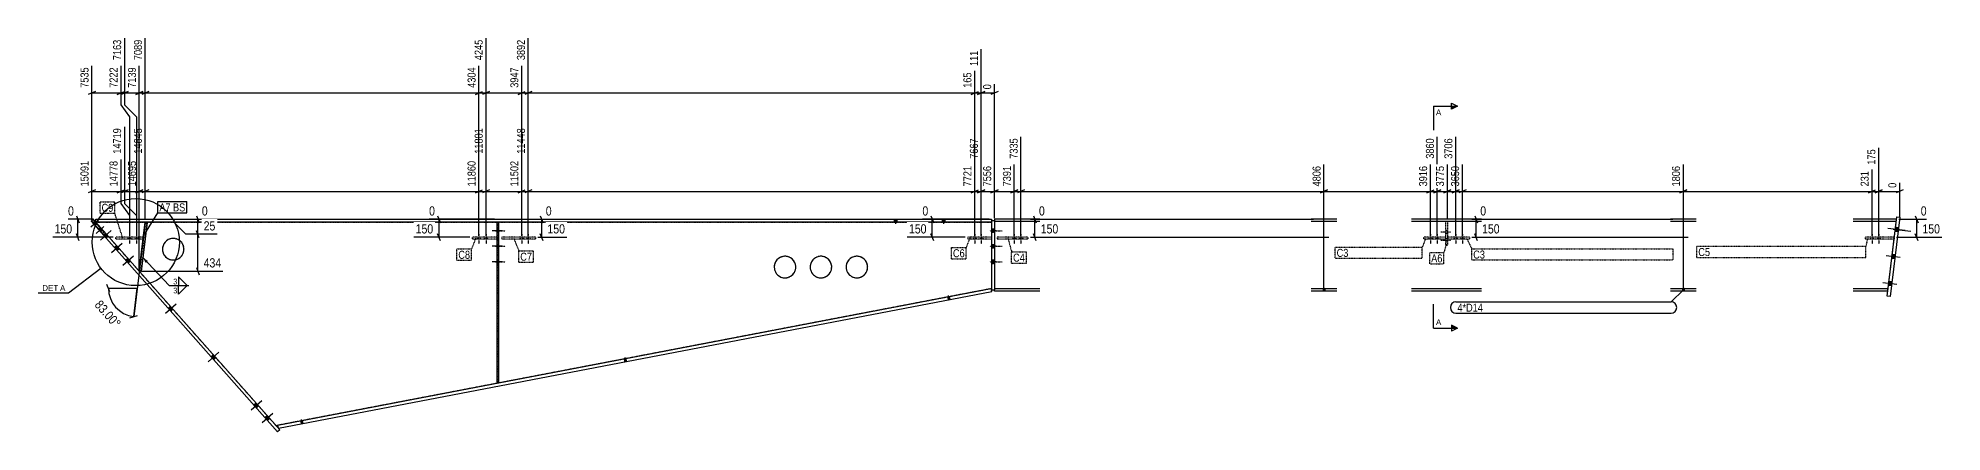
# Model space of a CAD drawing. Header units: millimetres. Extents: x 78 to 81970, y 20 to 5254.
# Drawn here: x 31745 to 47638, y 80 to 3372 of the extents above; entities that cross this region are included whole.
import ezdxf

# ---------------------------------------------------------------- set-up
doc = ezdxf.new("R2010")
doc.units = ezdxf.units.MM
doc.linetypes.add('DXK_LINE_DOT2', pattern=[3.9198, 1.9599, -1.9599])
for name, color, linetype in [('MÅLSÆTNING', 7, 'Continuous'), ('STÅL', 7, 'Continuous'), ('TEKST', 7, 'Continuous')]:
    doc.layers.add(name, color=color, linetype=linetype)
doc.styles.add('Arial', font='ARIAL.TTF', dxfattribs={"height": 0.2})
doc.styles.add('Arial Narrow', font='ARIALN.TTF', dxfattribs={"height": 0.2})

msp = doc.modelspace()

# ---------------------------------------------------------------- hatches: boundary and pattern name
at = {"layer": 'STÅL', "linetype": 'Continuous'}
for color, points in [(96, [(32205, 1827), (32222, 1808), (32234, 1818), (32216, 1837)]), (96, [(32234, 1819), (32217, 1838), (32206, 1828), (32223, 1809)]), (96, [(32281, 1766), (32264, 1786), (32252, 1776), (32270, 1756)]), (96, [(32252, 1775), (32269, 1756), (32280, 1765), (32263, 1785)]), (96, [(35591, 1749), (35591, 1775), (35576, 1775), (35576, 1749)]), (96, [(38916, 1857), (38894, 1857), (38894, 1832), (38916, 1832)]), (96, [(39316, 1857), (39294, 1857), (39294, 1832), (39316, 1832)]), (96, [(39704, 1775), (39704, 1749), (39729, 1749), (39729, 1775)]), (96, [(47272, 1754), (47276, 1786), (47251, 1789), (47247, 1757)]), (96, [(47272, 1754), (47276, 1786), (47251, 1789), (47247, 1757)]), (96, [(32288, 1726), (32310, 1701), (32329, 1718), (32307, 1742)]), (96, [(32288, 1726), (32310, 1701), (32329, 1718), (32307, 1742)]), (96, [(32381, 1621), (32403, 1596), (32422, 1613), (32400, 1638)]), (96, [(32381, 1621), (32403, 1596), (32422, 1613), (32400, 1638)]), (96, [(35591, 1619), (35591, 1645), (35576, 1645), (35576, 1619)]), (96, [(39704, 1645), (39704, 1619), (39729, 1619), (39729, 1645)]), (96, [(32474, 1516), (32496, 1491), (32514, 1508), (32493, 1533)]), (96, [(32474, 1516), (32496, 1491), (32514, 1508), (32493, 1533)]), (96, [(35591, 1489), (35591, 1515), (35576, 1515), (35576, 1489)]), (96, [(39704, 1515), (39704, 1489), (39729, 1489), (39729, 1515)]), (96, [(47223, 1563), (47219, 1530), (47244, 1527), (47248, 1560)]), (96, [(47223, 1563), (47219, 1530), (47244, 1527), (47248, 1560)]), (4, [(42472, 1257), (42486, 1257), (42486, 1276), (42472, 1276)]), (4, [(42472, 1257), (42486, 1257), (42486, 1276), (42472, 1276)]), (4, [(45472, 1257), (45486, 1257), (45486, 1276), (45472, 1276)]), (4, [(45472, 1257), (45486, 1257), (45486, 1276), (45472, 1276)]), (96, [(47196, 1337), (47192, 1304), (47216, 1301), (47220, 1334)]), (96, [(47196, 1337), (47192, 1304), (47216, 1301), (47220, 1334)]), (96, [(32830, 1113), (32852, 1088), (32871, 1105), (32849, 1130)]), (96, [(32830, 1113), (32852, 1088), (32871, 1105), (32849, 1130)]), (96, [(39342, 1186), (39356, 1188), (39351, 1213), (39337, 1210)]), (96, [(39342, 1186), (39356, 1188), (39351, 1213), (39337, 1210)]), (96, [(33188, 709), (33210, 684), (33229, 701), (33207, 725)]), (96, [(33188, 709), (33210, 684), (33229, 701), (33207, 725)]), (96, [(36641, 668), (36655, 670), (36650, 695), (36636, 692)]), (96, [(36641, 668), (36655, 670), (36650, 695), (36636, 692)]), (96, [(33545, 306), (33567, 281), (33585, 298), (33563, 322)]), (96, [(33545, 306), (33567, 281), (33585, 298), (33563, 322)]), (96, [(33637, 201), (33659, 176), (33678, 193), (33656, 218)]), (96, [(33637, 201), (33659, 176), (33678, 193), (33656, 218)]), (96, [(33940, 150), (33954, 152), (33949, 177), (33936, 174)]), (96, [(33940, 150), (33954, 152), (33949, 177), (33936, 174)])]:
    msp.add_hatch(color=color, dxfattribs=at).paths.add_polyline_path(points)
at = {"layer": 'TEKST', "linetype": 'Continuous'}
for color, points in [(30, [(43544, 2777), (43544, 2802), (43594, 2802)]), (3, [(32644, 1492), (32619, 1537), (32662, 1509)]), (30, [(43544, 948), (43544, 973), (43594, 948)])]:
    msp.add_hatch(color=color, dxfattribs=at).paths.add_polyline_path(points)

# ---------------------------------------------------------------- linework, layer by layer
at = {"layer": 'MÅLSÆTNING', "color": 7, "linetype": 'Continuous'}
for p, q in [((32224, 2925), (32164, 2901)), ((32436, 2901), (32496, 2925)), ((32466, 2913), (32590, 2913)), ((32560, 2901), (32620, 2925)), ((32620, 2925), (32560, 2901)), ((32590, 2913), (32640, 2913)), ((32670, 2925), (32610, 2901)), ((32670, 2925), (32610, 2901)), ((32640, 2913), (35425, 2913)), ((35395, 2901), (35455, 2925)), ((35395, 2901), (35455, 2925)), ((35425, 2913), (35484, 2913)), ((35514, 2925), (35454, 2901)), ((35514, 2925), (35454, 2901)), ((35484, 2913), (35782, 2913)), ((35752, 2901), (35812, 2925)), ((35752, 2901), (35812, 2925)), ((35782, 2913), (35837, 2913)), ((35867, 2925), (35807, 2901)), ((35867, 2925), (35807, 2901)), ((39588, 2901), (39648, 2925)), ((39618, 2913), (39729, 2913)), ((39759, 2925), (39699, 2901)), ((39729, 1877), (39729, 2986)), ((32436, 2813), (32507, 2713)), ((32436, 2813), (32507, 2713)), ((32466, 2813), (32566, 2713)), ((32466, 2813), (32566, 2713)), ((32640, 1852), (32640, 2631)), ((32640, 1852), (32640, 2631)), ((35484, 1720), (35484, 2631)), ((35484, 1720), (35484, 2631)), ((35837, 1720), (35837, 2631)), ((35837, 1720), (35837, 2631)), ((39950, 1720), (39950, 2547)), ((39950, 1720), (39950, 2547)), ((43425, 1720), (43425, 2547)), ((43579, 1720), (43579, 2547)), ((47110, 1720), (47110, 2455)), ((32194, 1852), (32194, 2358)), ((32590, 1443), (32590, 2358)), ((35425, 1720), (35425, 2358)), ((35782, 1720), (35782, 2358)), ((39564, 1720), (39564, 2316)), ((39729, 1867), (39729, 2316)), ((39894, 1720), (39894, 2316)), ((42479, 1277), (42479, 2316)), ((43368, 1720), (43368, 2316)), ((43635, 1720), (43635, 2316)), ((43635, 1720), (43635, 2316)), ((47054, 1720), (47054, 2273)), ((32224, 2102), (32164, 2078)), ((32436, 2078), (32496, 2102)), ((32466, 2090), (32590, 2090)), ((32560, 2078), (32620, 2102)), ((32620, 2102), (32560, 2078)), ((32590, 2090), (32640, 2090)), ((32670, 2102), (32610, 2078)), ((32670, 2102), (32610, 2078)), ((32640, 2090), (35425, 2090)), ((35395, 2078), (35455, 2102)), ((35395, 2078), (35455, 2102)), ((35425, 2090), (35484, 2090)), ((35514, 2102), (35454, 2078)), ((35514, 2102), (35454, 2078)), ((35484, 2090), (35782, 2090)), ((35752, 2078), (35812, 2102)), ((35752, 2078), (35812, 2102)), ((35782, 2090), (35837, 2090)), ((35867, 2102), (35807, 2078)), ((35867, 2102), (35807, 2078)), ((35837, 2090), (39564, 2090)), ((39534, 2078), (39594, 2102)), ((39699, 2078), (39759, 2102)), ((39729, 2090), (39894, 2090)), ((39864, 2078), (39924, 2102)), ((39924, 2102), (39864, 2078)), ((39894, 2090), (39950, 2090)), ((39980, 2102), (39920, 2078)), ((39980, 2102), (39920, 2078)), ((39950, 2090), (42479, 2090)), ((42449, 2078), (42509, 2102)), ((43338, 2078), (43398, 2102)), ((43368, 2090), (43425, 2090)), ((43455, 2102), (43395, 2078)), ((43549, 2078), (43609, 2102)), ((43579, 2090), (43635, 2090)), ((43665, 2102), (43605, 2078)), ((43665, 2102), (43605, 2078)), ((43635, 2090), (45479, 2090)), ((45509, 2102), (45449, 2078)), ((45449, 2078), (45509, 2102)), ((45479, 2090), (47054, 2090)), ((47024, 2078), (47084, 2102)), ((47024, 2078), (47084, 2102)), ((47080, 2078), (47140, 2102)), ((47110, 2090), (47285, 2090)), ((47315, 2102), (47255, 2078)), ((47285, 1877), (47285, 2162)), ((32436, 1990), (32507, 1890)), ((32436, 1990), (32507, 1890)), ((32466, 1990), (32566, 1890)), ((32466, 1990), (32566, 1890)), ((32207, 1857), (31995, 1857)), ((32065, 1887), (32089, 1827)), ((32077, 1707), (32077, 1857)), ((32507, 1890), (32507, 1720)), ((32507, 1890), (32507, 1720)), ((32637, 1805), (32543, 1044)), ((32566, 1890), (32566, 1720)), ((32566, 1890), (32566, 1720)), ((32642, 1857), (33161, 1857)), ((32878, 1832), (32660, 1832)), ((32878, 1832), (32660, 1832)), ((32978, 1732), (32878, 1832)), ((32978, 1732), (32878, 1832)), ((33066, 1887), (33090, 1827)), ((33090, 1702), (33066, 1762)), ((33090, 1702), (33066, 1762)), ((33078, 1732), (33078, 1857)), ((35556, 1857), (35009, 1857)), ((35080, 1887), (35104, 1827)), ((35092, 1707), (35092, 1857)), ((35916, 1857), (36031, 1857)), ((35937, 1887), (35961, 1827)), ((35949, 1707), (35949, 1857)), ((39684, 1857), (39127, 1857)), ((39197, 1887), (39221, 1827)), ((39209, 1707), (39209, 1857)), ((40028, 1857), (42393, 1857)), ((40054, 1887), (40078, 1827)), ((40066, 1707), (40066, 1857)), ((43713, 1857), (45392, 1857)), ((43738, 1887), (43762, 1827)), ((43750, 1707), (43750, 1857)), ((47279, 1857), (47510, 1857)), ((47415, 1887), (47439, 1827)), ((47427, 1707), (47427, 1857)), ((32372, 1707), (31868, 1707)), ((32089, 1677), (32065, 1737)), ((33239, 1732), (32978, 1732)), ((33239, 1732), (32978, 1732)), ((33078, 1423), (33078, 1732)), ((35348, 1707), (34882, 1707)), ((35104, 1677), (35080, 1737)), ((35916, 1707), (36158, 1707)), ((35961, 1677), (35937, 1737)), ((39485, 1707), (39000, 1707)), ((39221, 1677), (39197, 1737)), ((40028, 1707), (42520, 1707)), ((40078, 1677), (40054, 1737)), ((43713, 1707), (45519, 1707)), ((43762, 1677), (43738, 1737)), ((47259, 1707), (47636, 1707)), ((47439, 1677), (47415, 1737)), ((33066, 1453), (33090, 1393)), ((32344, 1252), (32320, 1312)), ((32332, 1282), (32572, 1282)), ((32543, 1044), (32572, 1282)), ((32610, 1423), (33288, 1423)), ((32512, 1035), (32574, 1052))]:
    msp.add_line(p, q, dxfattribs=at)
msp.add_arc((32572, 1282), 240, 180, 263, dxfattribs=at)
at = {"layer": 'STÅL', "color": 96, "linetype": 'Continuous'}
for p, q in [((32248, 1848), (32185, 1792)), ((32248, 1848), (32185, 1792)), ((32216, 1837), (32205, 1827)), ((32217, 1838), (32206, 1828)), ((32234, 1818), (32222, 1808)), ((32234, 1819), (32223, 1809)), ((32295, 1796), (32231, 1739)), ((32295, 1796), (32231, 1739)), ((32264, 1786), (32252, 1776)), ((32263, 1785), (32252, 1775)), ((32266, 1684), (32355, 1763)), ((32266, 1684), (32355, 1763)), ((32280, 1765), (32269, 1756)), ((32281, 1766), (32270, 1756)), ((35621, 1762), (35536, 1762)), ((35591, 1775), (35576, 1775)), ((35591, 1749), (35576, 1749)), ((38894, 1832), (38894, 1857)), ((38905, 1819), (38905, 1857)), ((38916, 1832), (38916, 1857)), ((39294, 1832), (39294, 1857)), ((39305, 1819), (39305, 1857)), ((39316, 1832), (39316, 1857)), ((39729, 1775), (39704, 1775)), ((39744, 1762), (39704, 1762)), ((39729, 1749), (39704, 1749)), ((47332, 1763), (47185, 1781)), ((47230, 1775), (47378, 1757)), ((47247, 1757), (47272, 1754)), ((47272, 1754), (47247, 1757)), ((47251, 1789), (47276, 1786)), ((47276, 1786), (47251, 1789)), ((32288, 1726), (32307, 1742)), ((32288, 1726), (32307, 1742)), ((32310, 1701), (32329, 1718)), ((32310, 1701), (32329, 1718)), ((32359, 1579), (32448, 1658)), ((32359, 1579), (32448, 1658)), ((32381, 1621), (32400, 1638)), ((32381, 1621), (32400, 1638)), ((32403, 1596), (32422, 1613)), ((32403, 1596), (32422, 1613)), ((35621, 1632), (35536, 1632)), ((35591, 1645), (35576, 1645)), ((35591, 1619), (35576, 1619)), ((39729, 1645), (39704, 1645)), ((39744, 1632), (39704, 1632)), ((39729, 1619), (39704, 1619)), ((32452, 1475), (32541, 1553)), ((32452, 1475), (32541, 1553)), ((32474, 1516), (32493, 1533)), ((32474, 1516), (32493, 1533)), ((32496, 1491), (32514, 1508)), ((32496, 1491), (32514, 1508)), ((35621, 1502), (35536, 1502)), ((35591, 1515), (35576, 1515)), ((35591, 1489), (35576, 1489)), ((39729, 1515), (39704, 1515)), ((39744, 1502), (39704, 1502)), ((39729, 1489), (39704, 1489)), ((47290, 1538), (47172, 1553)), ((47290, 1538), (47172, 1553)), ((47244, 1527), (47219, 1530)), ((47244, 1527), (47219, 1530)), ((47248, 1560), (47223, 1563)), ((47248, 1560), (47223, 1563)), ((47262, 1312), (47144, 1326)), ((47262, 1312), (47144, 1326)), ((47216, 1301), (47192, 1304)), ((47216, 1301), (47192, 1304)), ((47220, 1334), (47196, 1337)), ((47220, 1334), (47196, 1337)), ((32808, 1072), (32897, 1151)), ((32808, 1072), (32897, 1151)), ((32830, 1113), (32849, 1130)), ((32830, 1113), (32849, 1130)), ((39337, 1210), (39342, 1186)), ((39337, 1210), (39342, 1186)), ((39343, 1219), (39349, 1187)), ((39343, 1219), (39349, 1187)), ((39351, 1213), (39356, 1188)), ((39351, 1213), (39356, 1188)), ((32852, 1088), (32871, 1105)), ((32852, 1088), (32871, 1105)), ((33166, 667), (33255, 746)), ((33166, 667), (33255, 746)), ((33188, 709), (33207, 725)), ((33188, 709), (33207, 725)), ((33210, 684), (33229, 701)), ((33210, 684), (33229, 701)), ((36636, 692), (36641, 668)), ((36636, 692), (36641, 668)), ((36642, 701), (36648, 669)), ((36642, 701), (36648, 669)), ((36650, 695), (36655, 670)), ((36650, 695), (36655, 670)), ((33523, 264), (33612, 343)), ((33523, 264), (33612, 343)), ((33545, 306), (33563, 322)), ((33545, 306), (33563, 322)), ((33567, 281), (33585, 298)), ((33567, 281), (33585, 298)), ((33615, 159), (33705, 238)), ((33615, 159), (33705, 238)), ((33637, 201), (33656, 218)), ((33637, 201), (33656, 218)), ((33659, 176), (33678, 193)), ((33659, 176), (33678, 193)), ((33936, 174), (33940, 150)), ((33936, 174), (33940, 150)), ((33941, 183), (33947, 151)), ((33941, 183), (33947, 151)), ((33949, 177), (33954, 152)), ((33949, 177), (33954, 152))]:
    msp.add_line(p, q, dxfattribs=at)
at = {"layer": 'STÅL', "color": 2, "linetype": 'Continuous'}
for p, q in [((32187, 1841), (32205, 1857)), ((33744, 80), (32187, 1841)), ((32191, 1844), (32202, 1854)), ((32283, 1739), (32191, 1844)), ((32202, 1854), (32295, 1749)), ((32205, 1857), (33763, 97)), ((32227, 1857), (39704, 1857)), ((32227, 1832), (32227, 1857)), ((39704, 1832), (32227, 1832)), ((32295, 1749), (32283, 1739)), ((35576, 492), (35576, 1832)), ((35591, 492), (35591, 1832)), ((39704, 1857), (39704, 1832)), ((39704, 1847), (39729, 1847)), ((39704, 1847), (39704, 1267)), ((40108, 1857), (39729, 1857)), ((39729, 1857), (39729, 1847)), ((39729, 1847), (39729, 1267)), ((40108, 1838), (39729, 1838)), ((42586, 1857), (42372, 1857)), ((42586, 1838), (42372, 1838)), ((43793, 1857), (43210, 1857)), ((43793, 1838), (43210, 1838)), ((45586, 1857), (45372, 1857)), ((45586, 1838), (45372, 1838)), ((47259, 1857), (46896, 1857)), ((47257, 1838), (46896, 1838)), ((47181, 1216), (47262, 1877)), ((47287, 1874), (47206, 1213)), ((47262, 1877), (47287, 1874)), ((33746, 138), (39702, 1280)), ((39706, 1255), (39702, 1280)), ((39702, 1280), (39704, 1280)), ((40108, 1276), (39729, 1276)), ((42586, 1276), (42372, 1276)), ((43793, 1276), (43210, 1276)), ((45586, 1276), (45372, 1276)), ((47188, 1276), (46896, 1276)), ((33751, 113), (39706, 1255)), ((39704, 1267), (39729, 1267)), ((39729, 1257), (39729, 1267)), ((40108, 1257), (39729, 1257)), ((42586, 1257), (42372, 1257)), ((43793, 1257), (43210, 1257)), ((45586, 1257), (45372, 1257)), ((47186, 1257), (46896, 1257)), ((47206, 1213), (47181, 1216)), ((35576, 492), (35591, 492)), ((33730, 135), (33746, 138)), ((33763, 97), (33744, 80)), ((33751, 113), (33746, 138))]:
    msp.add_line(p, q, dxfattribs=at)
at = {"layer": 'STÅL', "color": 7, "linetype": 'DXK_LINE_DOT2'}
for p, q in [((32191, 1844), (32202, 1854)), ((32191, 1844), (32283, 1739)), ((32202, 1854), (32295, 1749)), ((33730, 135), (32227, 1832)), ((32227, 1832), (35576, 1832)), ((32283, 1739), (32295, 1749)), ((35591, 1832), (35576, 1832)), ((35576, 1832), (35576, 492)), ((35591, 1824), (35576, 1824)), ((35591, 492), (35591, 1832)), ((35591, 1832), (39704, 1832)), ((39704, 1832), (39704, 1280)), ((39729, 1847), (39729, 1267)), ((47186, 1257), (47259, 1857)), ((33746, 138), (39702, 1280)), ((35576, 500), (35591, 500)), ((35576, 492), (35591, 492))]:
    msp.add_line(p, q, dxfattribs=at)
at = {"layer": 'STÅL', "color": 30, "linetype": 'DXK_LINE_DOT2'}
for p, q in [((32640, 1833), (32590, 1423)), ((32605, 1421), (32655, 1831)), ((32639, 1825), (32654, 1823)), ((32655, 1831), (32640, 1833)), ((43509, 1838), (43494, 1838)), ((43494, 1838), (43494, 1638)), ((43509, 1838), (43509, 1638)), ((32622, 1707), (32392, 1707)), ((32392, 1707), (32392, 1692)), ((32622, 1692), (32392, 1692)), ((32503, 1707), (32503, 1692)), ((32622, 1707), (32622, 1692)), ((35576, 1707), (35368, 1707)), ((35368, 1707), (35368, 1692)), ((35576, 1692), (35368, 1692)), ((35487, 1707), (35487, 1692)), ((35576, 1707), (35576, 1692)), ((35896, 1707), (35616, 1707)), ((35616, 1707), (35616, 1692)), ((35896, 1692), (35616, 1692)), ((35787, 1707), (35787, 1692)), ((35896, 1707), (35896, 1692)), ((39704, 1707), (39505, 1707)), ((39505, 1707), (39505, 1692)), ((39704, 1692), (39505, 1692)), ((39614, 1707), (39614, 1692)), ((40008, 1707), (39751, 1707)), ((39751, 1707), (39751, 1692)), ((40008, 1692), (39751, 1692)), ((39895, 1707), (39895, 1692)), ((40008, 1707), (40008, 1692)), ((43494, 1707), (43310, 1707)), ((43310, 1707), (43310, 1692)), ((43494, 1692), (43310, 1692)), ((43423, 1707), (43423, 1692)), ((43494, 1707), (43494, 1692)), ((43509, 1638), (43494, 1638)), ((43693, 1707), (43509, 1707)), ((43509, 1707), (43509, 1692)), ((43693, 1692), (43509, 1692)), ((43580, 1707), (43580, 1692)), ((43693, 1707), (43693, 1692)), ((47239, 1707), (46996, 1707)), ((46996, 1707), (46996, 1692)), ((47239, 1692), (46996, 1692)), ((47108, 1707), (47108, 1692)), ((47239, 1707), (47239, 1692)), ((32591, 1431), (32605, 1429)), ((32590, 1423), (32605, 1421))]:
    msp.add_line(p, q, dxfattribs=at)
at = {"layer": 'STÅL', "color": 4, "linetype": 'Continuous'}
for p, q in [((32590, 1423), (32640, 1832)), ((32655, 1831), (32605, 1421)), ((32646, 1832), (32655, 1831)), ((32605, 1421), (32590, 1423)), ((42472, 1276), (42472, 1257)), ((42472, 1276), (42472, 1257)), ((42479, 1284), (42479, 1257)), ((42479, 1284), (42479, 1257)), ((42486, 1276), (42486, 1257)), ((42486, 1276), (42486, 1257)), ((45472, 1276), (45472, 1257)), ((45472, 1276), (45472, 1257)), ((45479, 1284), (45479, 1257)), ((45479, 1284), (45479, 1257)), ((45486, 1276), (45486, 1257)), ((45486, 1276), (45486, 1257))]:
    msp.add_line(p, q, dxfattribs=at)
at = {"layer": 'STÅL', "color": 96, "linetype": 'DXK_LINE_DOT2'}
for p, q in [((35561, 1762), (35646, 1762)), ((35576, 1775), (35591, 1775)), ((35576, 1749), (35591, 1749)), ((39689, 1762), (39794, 1762)), ((39704, 1775), (39729, 1775)), ((39704, 1749), (39729, 1749)), ((43539, 1750), (43454, 1750)), ((43509, 1763), (43494, 1763)), ((32494, 1707), (32494, 1692)), ((32507, 1737), (32507, 1652)), ((32520, 1707), (32520, 1692)), ((32553, 1707), (32553, 1692)), ((32566, 1737), (32566, 1652)), ((32579, 1707), (32579, 1692)), ((35412, 1707), (35412, 1692)), ((35425, 1737), (35425, 1652)), ((35438, 1707), (35438, 1692)), ((35471, 1707), (35471, 1692)), ((35484, 1737), (35484, 1652)), ((35497, 1707), (35497, 1692)), ((35561, 1632), (35646, 1632)), ((35576, 1645), (35591, 1645)), ((35576, 1619), (35591, 1619)), ((35769, 1707), (35769, 1692)), ((35782, 1737), (35782, 1652)), ((35795, 1707), (35795, 1692)), ((35824, 1707), (35824, 1692)), ((35837, 1737), (35837, 1652)), ((35850, 1707), (35850, 1692)), ((39551, 1707), (39551, 1692)), ((39564, 1737), (39564, 1652)), ((39577, 1707), (39577, 1692)), ((39605, 1707), (39605, 1692)), ((39618, 1737), (39618, 1652)), ((39631, 1707), (39631, 1692)), ((39689, 1632), (39794, 1632)), ((39704, 1645), (39729, 1645)), ((39704, 1619), (39729, 1619)), ((39881, 1707), (39881, 1692)), ((39894, 1737), (39894, 1652)), ((39907, 1707), (39907, 1692)), ((39937, 1707), (39937, 1692)), ((39950, 1737), (39950, 1652)), ((39963, 1707), (39963, 1692)), ((43355, 1707), (43355, 1692)), ((43368, 1737), (43368, 1652)), ((43381, 1707), (43381, 1692)), ((43412, 1707), (43412, 1692)), ((43425, 1737), (43425, 1652)), ((43438, 1707), (43438, 1692)), ((43539, 1680), (43454, 1680)), ((43509, 1737), (43494, 1737)), ((43509, 1693), (43494, 1693)), ((43509, 1667), (43494, 1667)), ((43566, 1707), (43566, 1692)), ((43579, 1737), (43579, 1652)), ((43592, 1707), (43592, 1692)), ((43622, 1707), (43622, 1692)), ((43635, 1737), (43635, 1652)), ((43648, 1707), (43648, 1692)), ((47041, 1707), (47041, 1692)), ((47054, 1737), (47054, 1652)), ((47067, 1707), (47067, 1692)), ((47097, 1707), (47097, 1692)), ((47110, 1737), (47110, 1652)), ((47123, 1707), (47123, 1692)), ((35561, 1502), (35646, 1502)), ((35576, 1515), (35591, 1515)), ((35576, 1489), (35591, 1489)), ((39689, 1502), (39794, 1502)), ((39704, 1515), (39729, 1515)), ((39704, 1489), (39729, 1489))]:
    msp.add_line(p, q, dxfattribs=at)
at = {"layer": 'STÅL', "color": 7, "linetype": 'DXK_LINE_DOT2'}
for centre, start, end in [((32873, 1607), 23, 203), ((32873, 1607), 203, 23), ((37980, 1458), 23, 203), ((37980, 1458), 203, 23), ((38280, 1458), 23, 203), ((38280, 1458), 203, 23), ((38580, 1458), 23, 203), ((38580, 1458), 203, 23)]:
    msp.add_arc(centre, 90, start, end, dxfattribs=at)
at = {"layer": 'STÅL', "color": 2, "linetype": 'Continuous'}
for centre, start, end in [((32873, 1607), 173, 353), ((32873, 1607), 353, 173), ((37980, 1458), 353, 173), ((37980, 1458), 173, 353), ((38280, 1458), 353, 173), ((38280, 1458), 173, 353), ((38580, 1458), 353, 173), ((38580, 1458), 173, 353)]:
    msp.add_arc(centre, 90, start, end, dxfattribs=at)
at = {"layer": 'TEKST', "color": 30, "linetype": 'Continuous'}
for p, q in [((43544, 2777), (43544, 2827)), ((43544, 2827), (43594, 2802)), ((43594, 2802), (43544, 2777)), ((43594, 948), (43544, 973)), ((43544, 973), (43544, 923)), ((43594, 948), (43544, 923))]:
    msp.add_line(p, q, dxfattribs=at)
at = {"layer": 'TEKST', "color": 3, "linetype": 'Continuous'}
msp.add_line((31998, 1239), (31745, 1239), dxfattribs=at)
at = {"layer": 'TEKST', "color": 7, "linetype": 'Continuous'}
msp.add_line((45479, 1267), (45377, 1167), dxfattribs=at)
msp.add_arc((45377, 1120), 47, 270, 90, dxfattribs=at)

# ---------------------------------------------------------------- wipeouts: each hides what was drawn before it
at = {"color": 0, "linetype": 'Continuous'}
msp.add_wipeout([(43459, 2727), (43459, 2777), (43414, 2777), (43414, 2727)], dxfattribs=at).dxf.layer = 'TEKST'
at = {"color": 0}
for points in [[(39480, 1540), (39480, 1610), (39382, 1610), (39382, 1540)], [(39983, 1503), (39983, 1573), (39884, 1573), (39884, 1503)], [(43806, 1085), (43806, 1155), (43593, 1155), (43593, 1085)]]:
    msp.add_wipeout(points, dxfattribs=at).dxf.layer = 'TEKST'

# ---------------------------------------------------------------- next in the draw order: linework, layer by layer
at = {"layer": 'TEKST', "color": 7, "linetype": 'Continuous'}
msp.add_line((43394, 2802), (43594, 2802), dxfattribs=at)

# ---------------------------------------------------------------- next in the draw order: texts
at = {"layer": 'TEKST', "color": 3, "linetype": 'Continuous', "style": 'Arial'}
msp.add_text('A', height=47.8, dxfattribs=at).set_placement((43414, 2727))

# ---------------------------------------------------------------- next in the draw order: wipeouts: each hides what was drawn before it
at = {"color": 0, "linetype": 'Continuous'}
for points, layer in [([(32626, 2633), (32528, 2633), (32528, 2391), (32626, 2391)], 'MÅLSÆTNING'), ([(35470, 2633), (35372, 2633), (35372, 2391), (35470, 2391)], 'MÅLSÆTNING'), ([(35823, 2633), (35725, 2633), (35725, 2391), (35823, 2391)], 'MÅLSÆTNING'), ([(39936, 2548), (39838, 2548), (39838, 2349), (39936, 2349)], 'MÅLSÆTNING'), ([(43411, 2548), (43313, 2548), (43313, 2349), (43411, 2349)], 'MÅLSÆTNING'), ([(39550, 2317), (39452, 2317), (39452, 2118), (39550, 2118)], 'MÅLSÆTNING'), ([(42465, 2317), (40123, 2317), (40123, 2118), (42465, 2118)], 'MÅLSÆTNING'), ([(43621, 2317), (43523, 2317), (43523, 2118), (43621, 2118)], 'MÅLSÆTNING'), ([(47271, 2176), (47173, 2176), (47173, 2106), (47271, 2106)], 'MÅLSÆTNING'), ([(32059, 1873), (32059, 1985), (31979, 1985), (31979, 1873)], 'MÅLSÆTNING'), ([(33177, 1873), (33177, 1985), (33096, 1985), (33096, 1873)], 'MÅLSÆTNING'), ([(35074, 1873), (35074, 1985), (34993, 1985), (34993, 1873)], 'MÅLSÆTNING'), ([(36047, 1873), (36047, 1985), (35967, 1985), (35967, 1873)], 'MÅLSÆTNING'), ([(39191, 1873), (39191, 1985), (39111, 1985), (39111, 1873)], 'MÅLSÆTNING'), ([(42409, 1873), (42409, 1985), (40084, 1985), (40084, 1873)], 'MÅLSÆTNING'), ([(45408, 1873), (45408, 1985), (43768, 1985), (43768, 1873)], 'MÅLSÆTNING'), ([(47526, 1873), (47526, 1985), (47445, 1985), (47445, 1873)], 'MÅLSÆTNING'), ([(33289, 1439), (33289, 1551), (33111, 1551), (33111, 1439)], 'MÅLSÆTNING'), ([(31913, 1259), (31913, 1309), (31780, 1309), (31780, 1259)], 'TEKST')]:
    msp.add_wipeout(points, dxfattribs=at).dxf.layer = layer
at = {"color": 0}
for points, layer in [([(32384, 919), (32468, 993), (32273, 1214), (32189, 1139)], 'MÅLSÆTNING'), ([(32850, 1923), (32850, 1993), (32757, 1993), (32757, 1923)], 'TEKST'), ([(35351, 1527), (35351, 1597), (35253, 1597), (35253, 1527)], 'TEKST'), ([(39480, 1540), (39480, 1610), (39382, 1610), (39382, 1540)], 'TEKST'), ([(45382, 1529), (45382, 1599), (43725, 1599), (43725, 1529)], 'TEKST'), ([(46991, 1550), (46991, 1620), (45604, 1620), (45604, 1550)], 'TEKST'), ([(35868, 1511), (35868, 1581), (35770, 1581), (35770, 1511)], 'TEKST'), ([(39983, 1503), (39983, 1573), (39884, 1573), (39884, 1503)], 'TEKST'), ([(43468, 1497), (43468, 1567), (43374, 1567), (43374, 1497)], 'TEKST'), ([(32908, 1309), (32908, 1367), (32869, 1367), (32869, 1309)], 'TEKST'), ([(43806, 1085), (43806, 1155), (43593, 1155), (43593, 1085)], 'TEKST')]:
    msp.add_wipeout(points, dxfattribs=at).dxf.layer = layer

# ---------------------------------------------------------------- next in the draw order: linework, layer by layer
at = {"layer": 'MÅLSÆTNING', "color": 7, "linetype": 'Continuous'}
for p, q in [((39618, 1720), (39618, 3279)), ((32466, 2631), (32466, 1990)), ((39618, 1720), (39618, 2547)), ((43579, 1720), (43579, 2547)), ((47110, 1720), (47110, 2455)), ((32590, 1443), (32590, 2358)), ((35425, 1720), (35425, 2358)), ((35782, 1720), (35782, 2358)), ((39894, 1720), (39894, 2316)), ((43509, 1858), (43509, 2316)), ((39588, 2078), (39648, 2102)), ((42509, 2102), (42449, 2078)), ((43395, 2078), (43455, 2102)), ((43425, 2090), (43509, 2090)), ((43479, 2078), (43539, 2102)), ((43539, 2102), (43479, 2078)), ((43509, 2090), (43579, 2090)), ((43609, 2102), (43549, 2078)), ((47054, 2090), (47110, 2090)), ((47140, 2102), (47080, 2078))]:
    msp.add_line(p, q, dxfattribs=at)
at = {"layer": 'TEKST', "color": 7, "linetype": 'DXK_LINE_DOT2'}
for p, q in [((39370, 1622), (39492, 1622)), ((39370, 1528), (39370, 1622)), ((39523, 1701), (39492, 1622)), ((39492, 1528), (39492, 1622)), ((39841, 1701), (39872, 1585)), ((39370, 1528), (39492, 1528)), ((39872, 1585), (39995, 1585)), ((39872, 1491), (39872, 1585)), ((39872, 1491), (39995, 1491)), ((39995, 1491), (39995, 1585))]:
    msp.add_line(p, q, dxfattribs=at)
at = {"layer": 'TEKST', "color": 3, "linetype": 'Continuous'}
for p, q in [((32990, 1303), (32918, 1375)), ((32918, 1375), (32918, 1303)), ((32918, 1303), (32990, 1303))]:
    msp.add_line(p, q, dxfattribs=at)
at = {"layer": 'TEKST', "color": 7, "linetype": 'Continuous'}
for p, q in [((43581, 1167), (45377, 1167)), ((43581, 1073), (45377, 1073))]:
    msp.add_line(p, q, dxfattribs=at)
msp.add_arc((43581, 1120), 47, 90, 270, dxfattribs=at)

# ---------------------------------------------------------------- next in the draw order: texts
at = {"layer": 'MÅLSÆTNING', "color": 3, "linetype": 'Continuous', "style": 'Arial Narrow'}
for s, p in [('14645', (32612, 2405)), ('11801', (35456, 2405)), ('11448', (35809, 2405)), ('7335', (39922, 2363)), ('3860', (43397, 2363)), ('7721', (39536, 2132)), ('4806', (42451, 2132)), ('3650', (43607, 2132)), ('0', (47257, 2120))]:
    msp.add_text(s, height=66.8, rotation=90.0002, dxfattribs=at).set_placement(p)
for s, p in [('0', (33112, 1889)), ('434', (33127, 1455))]:
    msp.add_text(s, height=76.4, dxfattribs=at).set_placement(p)
at = {"layer": 'MÅLSÆTNING', "color": 3, "style": 'Arial Narrow'}
msp.add_text('83.00°', height=76.4, rotation=-48.5009, dxfattribs=at).set_placement((32212, 1138))
at = {"layer": 'TEKST', "color": 3, "style": 'Arial Narrow'}
for s, p in [('C6', (39382, 1540)), ('C4', (39884, 1503)), ('4*D14', (43593, 1085))]:
    msp.add_text(s, height=66.8, dxfattribs=at).set_placement(p)

# ---------------------------------------------------------------- next in the draw order: wipeouts: each hides what was drawn before it
at = {"color": 0, "linetype": 'Continuous'}
for points, layer in [([(32045, 1723), (32045, 1835), (31867, 1835), (31867, 1723)], 'MÅLSÆTNING'), ([(35059, 1723), (35059, 1835), (34881, 1835), (34881, 1723)], 'MÅLSÆTNING'), ([(36159, 1723), (36159, 1835), (35981, 1835), (35981, 1723)], 'MÅLSÆTNING'), ([(39177, 1723), (39177, 1835), (38999, 1835), (38999, 1723)], 'MÅLSÆTNING'), ([(42521, 1723), (42521, 1835), (40099, 1835), (40099, 1723)], 'MÅLSÆTNING'), ([(45520, 1723), (45520, 1835), (43783, 1835), (43783, 1723)], 'MÅLSÆTNING'), ([(47638, 1723), (47638, 1835), (47459, 1835), (47459, 1723)], 'MÅLSÆTNING'), ([(31973, 1259), (31973, 1309), (31928, 1309), (31928, 1259)], 'TEKST')]:
    msp.add_wipeout(points, dxfattribs=at).dxf.layer = layer
at = {"color": 0}
for points in [[(32850, 1923), (32850, 1993), (32757, 1993), (32757, 1923)], [(35351, 1527), (35351, 1597), (35253, 1597), (35253, 1527)], [(45382, 1529), (45382, 1599), (43725, 1599), (43725, 1529)], [(46991, 1550), (46991, 1620), (45604, 1620), (45604, 1550)], [(35868, 1511), (35868, 1581), (35770, 1581), (35770, 1511)], [(43468, 1497), (43468, 1567), (43374, 1567), (43374, 1497)]]:
    msp.add_wipeout(points, dxfattribs=at).dxf.layer = 'TEKST'

# ---------------------------------------------------------------- next in the draw order: linework, layer by layer
at = {"layer": 'MÅLSÆTNING', "color": 7, "linetype": 'Continuous'}
for p, q in [((42479, 1277), (42479, 2316)), ((45479, 1277), (45479, 2316)), ((45479, 1277), (45479, 2316))]:
    msp.add_line(p, q, dxfattribs=at)
at = {"layer": 'TEKST', "color": 7, "linetype": 'Continuous'}
for p, q in [((32635, 1737), (32745, 1911)), ((32745, 1911), (32745, 2005))]:
    msp.add_line(p, q, dxfattribs=at)
at = {"layer": 'TEKST', "color": 7, "linetype": 'DXK_LINE_DOT2'}
for p, q in [((35241, 1609), (35363, 1609)), ((35241, 1515), (35241, 1609)), ((35397, 1699), (35363, 1609)), ((35363, 1515), (35363, 1609)), ((35715, 1700), (35758, 1593)), ((35758, 1593), (35880, 1593)), ((35758, 1499), (35758, 1593)), ((35880, 1499), (35880, 1593)), ((43501, 1652), (43480, 1579)), ((43672, 1695), (43713, 1611)), ((43713, 1611), (45394, 1611)), ((43713, 1517), (43713, 1611)), ((45394, 1517), (45394, 1611)), ((45592, 1632), (47003, 1632)), ((45592, 1538), (45592, 1632)), ((47016, 1697), (47003, 1632)), ((47003, 1538), (47003, 1632)), ((35241, 1515), (35363, 1515)), ((35758, 1499), (35880, 1499)), ((43362, 1579), (43480, 1579)), ((43362, 1485), (43362, 1579)), ((43362, 1485), (43480, 1485)), ((43480, 1485), (43480, 1579)), ((43713, 1517), (45394, 1517)), ((45592, 1538), (47003, 1538))]:
    msp.add_line(p, q, dxfattribs=at)
at = {"layer": 'TEKST', "color": 3, "linetype": 'Continuous'}
msp.add_line((32270, 1447), (31998, 1239), dxfattribs=at)

# ---------------------------------------------------------------- next in the draw order: texts
at = {"layer": 'MÅLSÆTNING', "color": 3, "linetype": 'Continuous', "style": 'Arial Narrow'}
for s, p in [('0', (31995, 1889)), ('0', (35009, 1889)), ('0', (35983, 1889)), ('0', (39127, 1889)), ('0', (40100, 1889)), ('0', (43784, 1889)), ('0', (47461, 1889)), ('150', (31883, 1739)), ('150', (34897, 1739)), ('150', (35997, 1739)), ('150', (39015, 1739)), ('150', (40115, 1739)), ('150', (43799, 1739)), ('150', (47475, 1739))]:
    msp.add_text(s, height=76.4, dxfattribs=at).set_placement(p)
at = {"layer": 'TEKST', "color": 3, "style": 'Arial Narrow'}
for s, p in [('C8', (35253, 1527)), ('C3', (43725, 1529)), ('C5', (45604, 1550)), ('C7', (35770, 1511)), ('A6', (43374, 1497))]:
    msp.add_text(s, height=66.8, dxfattribs=at).set_placement(p)
at = {"layer": 'TEKST', "color": 96, "linetype": 'Continuous', "style": 'Arial'}
for s, p in [('DET', (31780, 1259)), ('A', (31928, 1259))]:
    msp.add_text(s, height=47.8, dxfattribs=at).set_placement(p)

# ---------------------------------------------------------------- next in the draw order: wipeouts: each hides what was drawn before it
at = {"color": 0, "linetype": 'Continuous'}
for points, layer in [([(39715, 3000), (39617, 3000), (39617, 2929), (39715, 2929)], 'MÅLSÆTNING'), ([(43565, 2548), (43467, 2548), (43467, 2349), (43565, 2349)], 'MÅLSÆTNING'), ([(47096, 2456), (46998, 2456), (46998, 2300), (47096, 2300)], 'MÅLSÆTNING'), ([(32576, 2360), (32478, 2360), (32478, 2118), (32576, 2118)], 'MÅLSÆTNING'), ([(35411, 2360), (35313, 2360), (35313, 2118), (35411, 2118)], 'MÅLSÆTNING'), ([(35768, 2360), (35670, 2360), (35670, 2118), (35768, 2118)], 'MÅLSÆTNING'), ([(39880, 2317), (39782, 2317), (39782, 2118), (39880, 2118)], 'MÅLSÆTNING'), ([(33240, 1748), (33240, 1860), (33111, 1860), (33111, 1748)], 'MÅLSÆTNING'), ([(32908, 1234), (32908, 1292), (32869, 1292), (32869, 1234)], 'TEKST'), ([(43459, 973), (43459, 1023), (43414, 1023), (43414, 973)], 'TEKST')]:
    msp.add_wipeout(points, dxfattribs=at).dxf.layer = layer
at = {"color": 0}
msp.add_wipeout([(32974, 1923), (32974, 1993), (32871, 1993), (32871, 1923)], dxfattribs=at).dxf.layer = 'TEKST'

# ---------------------------------------------------------------- next in the draw order: linework, layer by layer
at = {"layer": 'MÅLSÆTNING', "color": 7, "linetype": 'Continuous'}
for p, q in [((32640, 1852), (32640, 3370)), ((32640, 1852), (32640, 3370)), ((35484, 1720), (35484, 3370)), ((35484, 1720), (35484, 3370)), ((35837, 1720), (35837, 3370)), ((35837, 1720), (35837, 3370)), ((32590, 1443), (32590, 3139)), ((35425, 1720), (35425, 3139)), ((35782, 1720), (35782, 3139)), ((35837, 2913), (39564, 2913)), ((39534, 2901), (39594, 2925)), ((39534, 2901), (39594, 2925)), ((39564, 2913), (39618, 2913)), ((39648, 2925), (39588, 2901)), ((32566, 2713), (32566, 1720)), ((32566, 2713), (32566, 1720)), ((32466, 2631), (32466, 1990)), ((43425, 1720), (43425, 2547)), ((32436, 2358), (32436, 1990)), ((39729, 1867), (39729, 2316)), ((43509, 1858), (43509, 2316)), ((47054, 1720), (47054, 2273)), ((32194, 2090), (32436, 2090)), ((32406, 2078), (32466, 2102)), ((32406, 2078), (32466, 2102)), ((32496, 2102), (32436, 2078)), ((32436, 2090), (32466, 2090)), ((39618, 2090), (39729, 2090)), ((39759, 2102), (39699, 2078))]:
    msp.add_line(p, q, dxfattribs=at)
at = {"layer": 'TEKST', "color": 7, "linetype": 'Continuous'}
for p, q in [((43394, 2802), (43394, 2602)), ((43394, 948), (43394, 1148)), ((43394, 948), (43594, 948))]:
    msp.add_line(p, q, dxfattribs=at)
at = {"layer": 'TEKST', "color": 3, "linetype": 'Continuous'}
for p, q in [((32619, 1537), (32838, 1303)), ((32838, 1303), (33004, 1303)), ((32918, 1303), (32990, 1303)), ((32990, 1303), (32918, 1232)), ((32918, 1232), (32918, 1303))]:
    msp.add_line(p, q, dxfattribs=at)

# ---------------------------------------------------------------- next in the draw order: texts
at = {"layer": 'MÅLSÆTNING', "color": 3, "linetype": 'Continuous', "style": 'Arial Narrow'}
for s, p in [('0', (39701, 2943)), ('3706', (43551, 2363)), ('175', (47082, 2314)), ('14695', (32562, 2132)), ('11860', (35397, 2132)), ('11502', (35754, 2132)), ('7391', (39866, 2132))]:
    msp.add_text(s, height=66.8, rotation=90.0002, dxfattribs=at).set_placement(p)
msp.add_text('25', height=76.4, dxfattribs=at).set_placement((33127, 1764))
at = {"layer": 'TEKST', "color": 3, "style": 'Arial Narrow'}
msp.add_text('3', height=47.7, dxfattribs=at).set_placement((32873, 1313))
at = {"layer": 'TEKST', "color": 3, "linetype": 'Continuous'}
for s, height, style, p in [('3', 47.7, 'Arial Narrow', (32873, 1238)), ('A', 47.8, 'Arial', (43414, 973))]:
    msp.add_text(s, height=height, dxfattribs=dict(at, style=style)).set_placement(p)

# ---------------------------------------------------------------- next in the draw order: wipeouts: each hides what was drawn before it
at = {"color": 0, "linetype": 'Continuous'}
msp.add_wipeout([(45465, 2317), (43808, 2317), (43808, 2118), (45465, 2118)], dxfattribs=at).dxf.layer = 'MÅLSÆTNING'
at = {"color": 0}
for points in [[(32974, 1923), (32974, 1993), (32871, 1993), (32871, 1923)], [(43288, 1543), (43288, 1613), (42585, 1613), (42585, 1543)]]:
    msp.add_wipeout(points, dxfattribs=at).dxf.layer = 'TEKST'

# ---------------------------------------------------------------- next in the draw order: linework, layer by layer
at = {"layer": 'TEKST', "color": 7, "linetype": 'Continuous'}
for p, q in [((32745, 2005), (32986, 2005)), ((32745, 1911), (32986, 1911)), ((32986, 1911), (32986, 2005))]:
    msp.add_line(p, q, dxfattribs=at)

# ---------------------------------------------------------------- next in the draw order: texts
at = {"layer": 'MÅLSÆTNING', "color": 3, "linetype": 'Continuous', "style": 'Arial Narrow'}
msp.add_text('1806', height=66.8, rotation=90.0002, dxfattribs=at).set_placement((45451, 2132))
at = {"layer": 'TEKST', "color": 3, "style": 'Arial Narrow'}
for s, p in [('A7', (32757, 1923)), ('BS', (32871, 1923))]:
    msp.add_text(s, height=66.8, dxfattribs=at).set_placement(p)

# ---------------------------------------------------------------- next in the draw order: wipeouts: each hides what was drawn before it
at = {"color": 0, "linetype": 'Continuous'}
for points in [[(32626, 3372), (32528, 3372), (32528, 3173), (32626, 3173)], [(35470, 3372), (35372, 3372), (35372, 3173), (35470, 3173)], [(35823, 3372), (35725, 3372), (35725, 3173), (35823, 3173)], [(32452, 2633), (32354, 2633), (32354, 2391), (32452, 2391)], [(32180, 2360), (32082, 2360), (32082, 2118), (32180, 2118)], [(39715, 2317), (39617, 2317), (39617, 2118), (39715, 2118)], [(43495, 2317), (43397, 2317), (43397, 2118), (43495, 2118)], [(47040, 2274), (46942, 2274), (46942, 2118), (47040, 2118)]]:
    msp.add_wipeout(points, dxfattribs=at).dxf.layer = 'MÅLSÆTNING'
at = {"color": 0}
msp.add_wipeout([(43288, 1543), (43288, 1613), (42585, 1613), (42585, 1543)], dxfattribs=at).dxf.layer = 'TEKST'

# ---------------------------------------------------------------- next in the draw order: linework, layer by layer
at = {"layer": 'MÅLSÆTNING', "color": 7, "linetype": 'Continuous'}
for p, q in [((32466, 3370), (32466, 2813)), ((32194, 1852), (32194, 3139)), ((32590, 1443), (32590, 3139)), ((35425, 1720), (35425, 3139)), ((35782, 1720), (35782, 3139)), ((32507, 2713), (32507, 1719)), ((32507, 2713), (32507, 1719)), ((39618, 1720), (39618, 2547)), ((32436, 2358), (32436, 1990)), ((39564, 1720), (39564, 2316)), ((43368, 1720), (43368, 2316)), ((39534, 2078), (39594, 2102)), ((39564, 2090), (39618, 2090)), ((39648, 2102), (39588, 2078)), ((42479, 2090), (43368, 2090)), ((43338, 2078), (43398, 2102))]:
    msp.add_line(p, q, dxfattribs=at)
at = {"layer": 'TEKST', "color": 7, "linetype": 'DXK_LINE_DOT2'}
for p, q in [((42573, 1625), (43300, 1625)), ((42573, 1531), (42573, 1625)), ((43329, 1698), (43300, 1625)), ((43300, 1531), (43300, 1625)), ((42573, 1531), (43300, 1531))]:
    msp.add_line(p, q, dxfattribs=at)

# ---------------------------------------------------------------- next in the draw order: texts
at = {"layer": 'MÅLSÆTNING', "color": 3, "linetype": 'Continuous', "style": 'Arial Narrow'}
for s, p in [('7089', (32612, 3187)), ('4245', (35456, 3187)), ('3892', (35809, 3187)), ('14719', (32438, 2405)), ('15091', (32166, 2132)), ('7556', (39701, 2132)), ('3775', (43481, 2132)), ('231', (47026, 2132))]:
    msp.add_text(s, height=66.8, rotation=90.0002, dxfattribs=at).set_placement(p)
at = {"layer": 'TEKST', "color": 3, "style": 'Arial Narrow'}
msp.add_text('C3', height=66.8, dxfattribs=at).set_placement((42585, 1543))

# ---------------------------------------------------------------- next in the draw order: wipeouts: each hides what was drawn before it
at = {"color": 0, "linetype": 'Continuous'}
for points in [[(32576, 3141), (32478, 3141), (32478, 2942), (32576, 2942)], [(35411, 3141), (35313, 3141), (35313, 2942), (35411, 2942)], [(35768, 3141), (35670, 3141), (35670, 2942), (35768, 2942)], [(39604, 2548), (39506, 2548), (39506, 2349), (39604, 2349)], [(32422, 2360), (32324, 2360), (32324, 2118), (32422, 2118)], [(43354, 2317), (43256, 2317), (43256, 2118), (43354, 2118)]]:
    msp.add_wipeout(points, dxfattribs=at).dxf.layer = 'MÅLSÆTNING'
at = {"color": 0}
msp.add_wipeout([(32373, 1920), (32373, 1990), (32275, 1990), (32275, 1920)], dxfattribs=at).dxf.layer = 'TEKST'

# ---------------------------------------------------------------- next in the draw order: linework, layer by layer
at = {"layer": 'MÅLSÆTNING', "color": 7, "linetype": 'Continuous'}
for p, q in [((32466, 3370), (32466, 2813)), ((39618, 1720), (39618, 3279)), ((32436, 3139), (32436, 2813)), ((39564, 1720), (39564, 3097)), ((32194, 2913), (32436, 2913)), ((32406, 2901), (32466, 2925)), ((32406, 2901), (32466, 2925)), ((32496, 2925), (32436, 2901)), ((32436, 2913), (32466, 2913))]:
    msp.add_line(p, q, dxfattribs=at)

# ---------------------------------------------------------------- next in the draw order: texts
at = {"layer": 'MÅLSÆTNING', "color": 3, "linetype": 'Continuous', "style": 'Arial Narrow'}
for s, p in [('7139', (32562, 2956)), ('4304', (35397, 2956)), ('3947', (35754, 2956)), ('7667', (39590, 2363)), ('14778', (32408, 2132)), ('3916', (43340, 2132))]:
    msp.add_text(s, height=66.8, rotation=90.0002, dxfattribs=at).set_placement(p)

# ---------------------------------------------------------------- next in the draw order: wipeouts: each hides what was drawn before it
at = {"color": 0}
msp.add_wipeout([(32373, 1920), (32373, 1990), (32275, 1990), (32275, 1920)], dxfattribs=at).dxf.layer = 'TEKST'

# ---------------------------------------------------------------- next in the draw order: linework, layer by layer
at = {"layer": 'TEKST', "color": 7, "linetype": 'DXK_LINE_DOT2'}
for p, q in [((32263, 2002), (32385, 2002)), ((32263, 1908), (32263, 2002)), ((32263, 1908), (32385, 1908)), ((32385, 1908), (32385, 2002)), ((32452, 1699), (32385, 1908))]:
    msp.add_line(p, q, dxfattribs=at)
at = {"layer": 'TEKST', "color": 3, "linetype": 'Continuous'}
msp.add_circle((32560, 1667), 364, dxfattribs=at)

# ---------------------------------------------------------------- next in the draw order: texts
at = {"layer": 'TEKST', "color": 3, "style": 'Arial Narrow'}
msp.add_text('C9', height=66.8, dxfattribs=at).set_placement((32275, 1920))

# ---------------------------------------------------------------- next in the draw order: wipeouts: each hides what was drawn before it
at = {"color": 0, "linetype": 'Continuous'}
for points in [[(32452, 3372), (32354, 3372), (32354, 3173), (32452, 3173)], [(39604, 3280), (39506, 3280), (39506, 3124), (39604, 3124)], [(32180, 3141), (32082, 3141), (32082, 2942), (32180, 2942)]]:
    msp.add_wipeout(points, dxfattribs=at).dxf.layer = 'MÅLSÆTNING'

# ---------------------------------------------------------------- next in the draw order: linework, layer by layer
at = {"layer": 'MÅLSÆTNING', "color": 7, "linetype": 'Continuous'}
for p, q in [((32436, 3139), (32436, 2813)), ((39564, 1720), (39564, 3097))]:
    msp.add_line(p, q, dxfattribs=at)

# ---------------------------------------------------------------- next in the draw order: texts
at = {"layer": 'MÅLSÆTNING', "color": 3, "linetype": 'Continuous', "style": 'Arial Narrow'}
for s, p in [('7163', (32438, 3187)), ('111', (39590, 3138)), ('7535', (32166, 2956))]:
    msp.add_text(s, height=66.8, rotation=90.0002, dxfattribs=at).set_placement(p)

# ---------------------------------------------------------------- next in the draw order: wipeouts: each hides what was drawn before it
at = {"color": 0, "linetype": 'Continuous'}
for points in [[(32422, 3141), (32324, 3141), (32324, 2942), (32422, 2942)], [(39550, 3098), (39452, 3098), (39452, 2942), (39550, 2942)]]:
    msp.add_wipeout(points, dxfattribs=at).dxf.layer = 'MÅLSÆTNING'

# ---------------------------------------------------------------- next in the draw order: texts
at = {"layer": 'MÅLSÆTNING', "color": 3, "linetype": 'Continuous', "style": 'Arial Narrow'}
for s, p in [('7222', (32408, 2956)), ('165', (39536, 2956))]:
    msp.add_text(s, height=66.8, rotation=90.0002, dxfattribs=at).set_placement(p)

doc.saveas('drawing.dxf')
